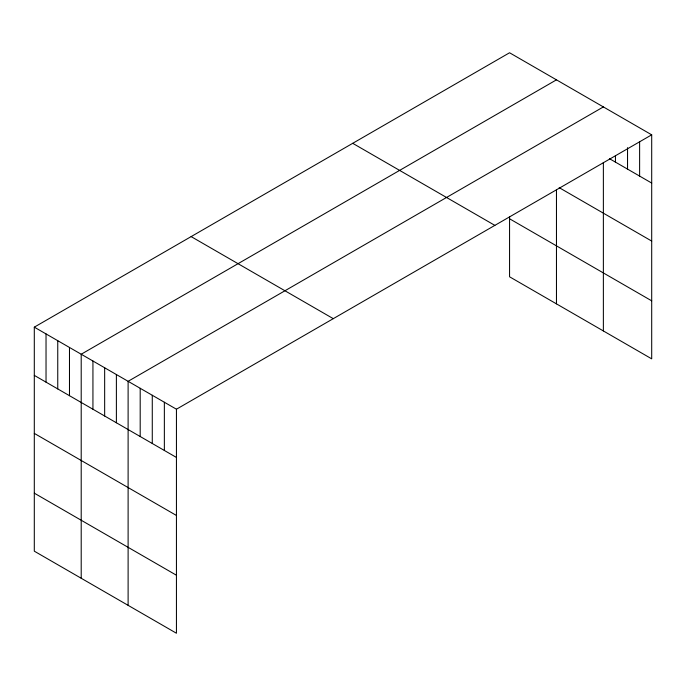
<?xml version="1.0" encoding="UTF-8"?>
<svg xmlns="http://www.w3.org/2000/svg" width="686" height="686" viewBox="0 0 686 686"><rect width="100%" height="100%" fill="white"/><g stroke="black" fill="none" stroke-linecap="round" stroke-linejoin="round"><path stroke-width="1.03" d="M603.371 162.411L603.371 330.944M34.3 327.153L176.439 409.216L176.439 633.238L34.3 551.175L34.3 327.153L509.561 52.762L651.7 134.825L651.7 358.847L509.561 276.784L509.561 216.785M556.466 79.842L81.205 354.233L81.205 578.255M603.371 106.922L128.111 381.313L128.111 605.335M176.439 409.216L651.7 134.825M609.417 158.646L651.7 183.059M559.176 187.647L651.7 241.069M509.561 218.774L651.7 300.837M352.724 143.314L494.863 225.377M191.137 236.601L333.276 318.664M34.3 375.379L176.439 457.442M34.3 433.389L176.439 515.46M34.3 493.165L176.439 575.228M639.618 141.788L639.618 176.079M627.536 147.67L627.536 169.108M615.453 155.696L615.453 162.128M556.466 190.073L556.466 303.864M164.357 402.245L164.357 450.47M152.275 395.265L152.275 443.499M140.193 388.293L140.193 436.519M116.388 374.547L116.388 422.773M104.658 367.773L104.658 416.008M92.936 361.007L92.936 409.233M69.483 347.459L69.483 395.693M57.753 340.693L57.753 388.919M46.031 333.919L46.031 382.153"/></g></svg>
